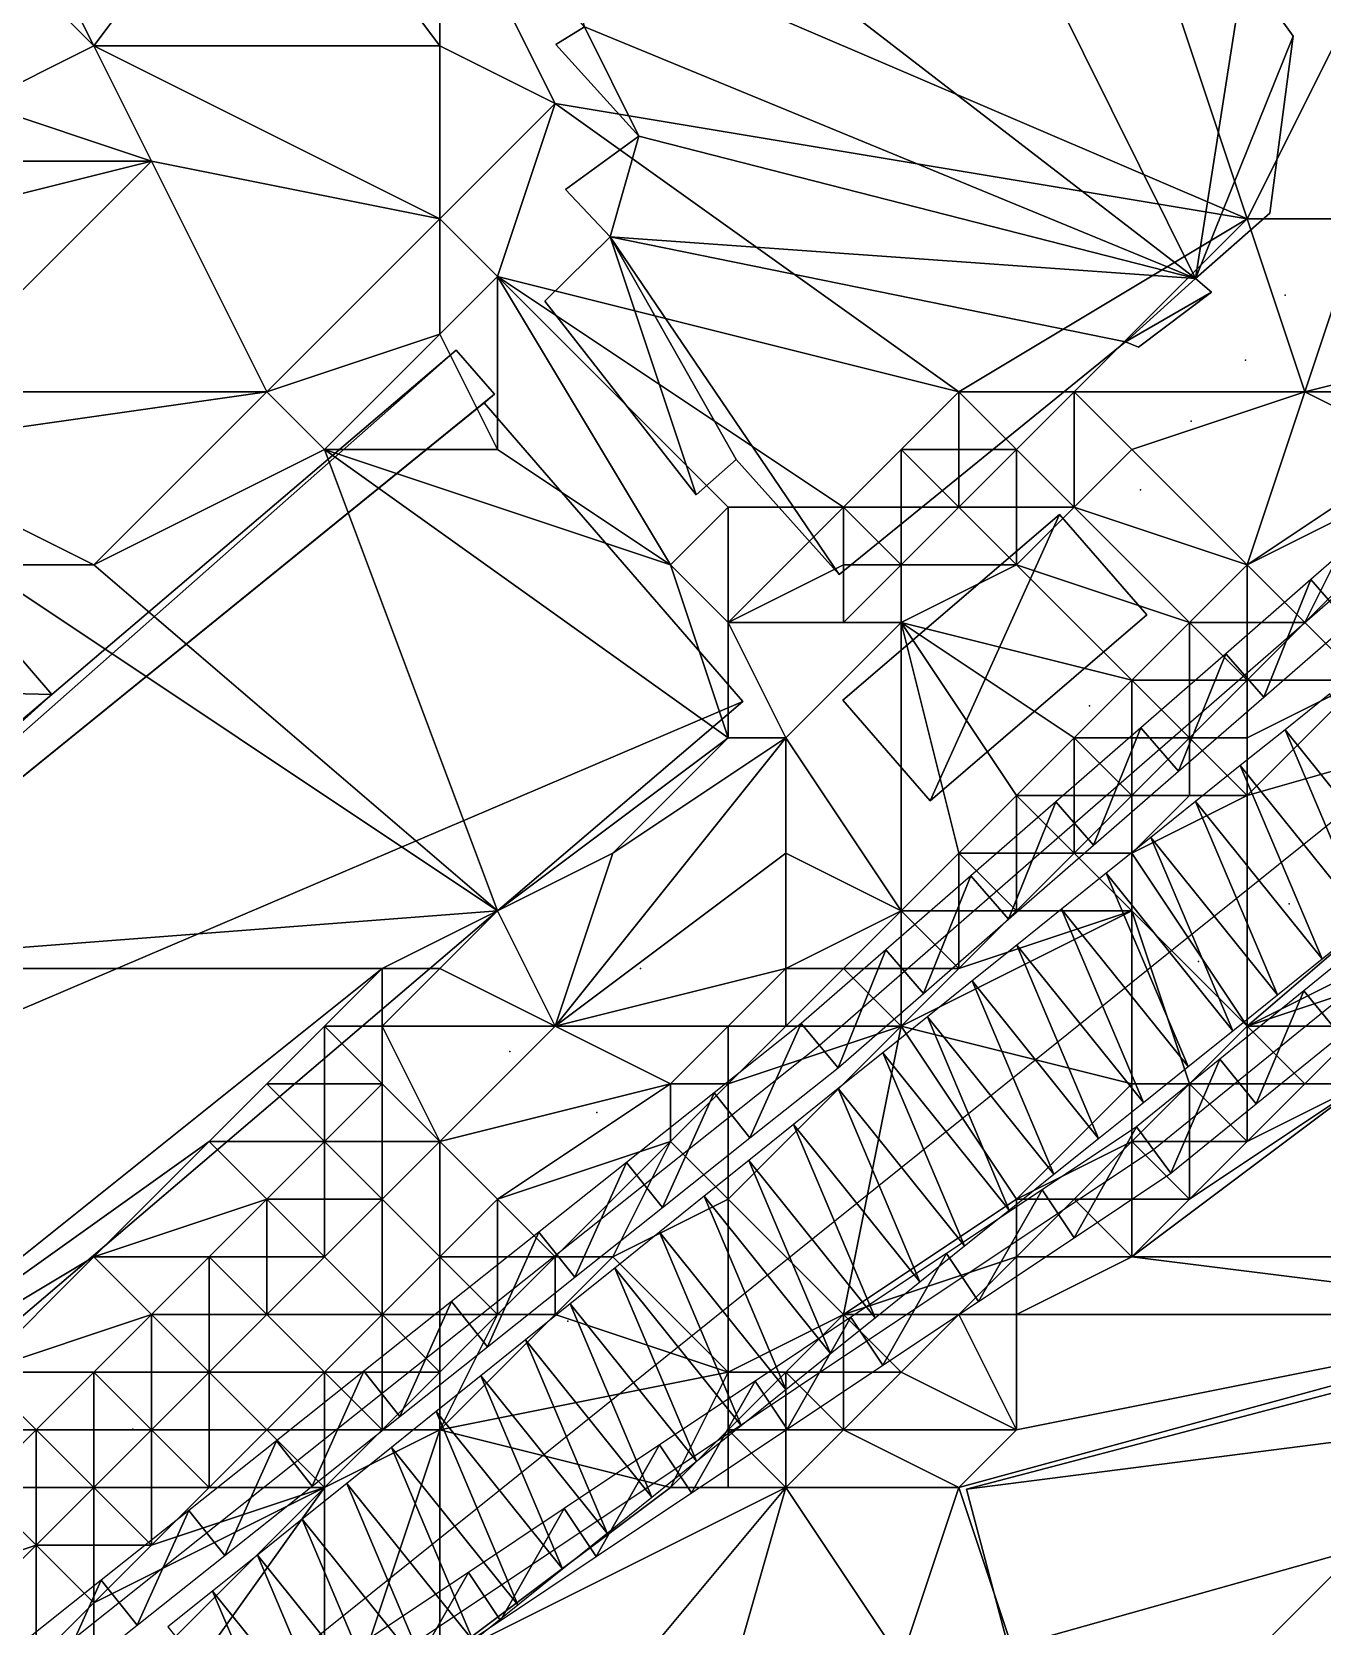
# Model space of a CAD drawing. Header units: metres. Extents: x -1103 to 901, y -902 to 905.
# Drawn here: x -146.1 to -101.4, y 271.2 to 326.5 of the extents above; entities that cross this region are included whole.
import ezdxf

# ---------------------------------------------------------------- set-up
doc = ezdxf.new("R2010")
doc.units = ezdxf.units.M
for name, color, linetype in [('OSM_BUILDING_FOOTPRINTS', 7, 'CONTINUOUS'), ('OSM_BUILDING_ROOFS', 1, 'CONTINUOUS'), ('OSM_BUILDING_WALLS', 8, 'CONTINUOUS'), ('OSM_ROAD_AXES', 2, 'CONTINUOUS'), ('OSM_ROAD_SURFACE', 9, 'CONTINUOUS'), ('OSM_TERRAIN', 3, 'CONTINUOUS'), ('OSM_TREES', 3, 'CONTINUOUS'), ('OSM_WATER_SURFACE', 5, 'CONTINUOUS'), ('OSM_WATERWAYS', 5, 'CONTINUOUS')]:
    doc.layers.add(name, color=color, linetype=linetype)

msp = doc.modelspace()

# ---------------------------------------------------------------- linework, layer by layer
at = {"layer": 'OSM_BUILDING_FOOTPRINTS'}
for points in [[(-132.391, 339.666, 10.545), (-121.326, 349.199, 10.545), (-104.105, 328.717, 10.545), (-102.402, 326.34, 10.545), (-103.22, 320.202, 10.545), (-105.796, 317.935, 10.545), (-105.232, 317.459, 10.545), (-107.774, 315.546, 10.545), (-108.217, 315.734, 10.545), (-118.143, 307.672, 10.545), (-121.724, 311.653, 10.545), (-123.106, 310.426, 10.545), (-128.357, 317.15, 10.545), (-126.091, 319.372, 10.545), (-127.638, 321.02, 10.545), (-125.096, 322.867, 10.545), (-127.97, 326.041, 10.545), (-126.975, 326.66, 10.545), (-133.121, 333.793, 10.545), (-130.158, 336.713, 10.545), (-132.391, 339.666, 10.545)], [(-118.021, 303.304, 12.788), (-110.505, 309.751, 12.788), (-107.476, 306.268, 12.788), (-114.992, 299.82, 12.788), (-118.021, 303.304, 12.788)], [(-113.732, 275.944, 16.438), (-112.273, 270.459, 16.438), (-115.214, 269.684, 16.438), (-111.124, 254.29, 16.438), (-108.172, 255.064, 16.438), (-102.402, 233.367, 16.438), (-105.442, 232.571, 16.438), (-100.821, 215.219, 16.438), (-97.782, 216.015, 16.438), (-96.831, 212.432, 16.438), (-59.48, 222.241, 16.438), (-64.432, 240.854, 16.438), (-83.169, 235.932, 16.438), (-90.276, 262.651, 16.438), (-71.706, 267.528, 16.438), (-72.855, 271.852, 16.438), (-72.38, 271.985, 16.438), (-74.779, 280.998, 16.438), (-75.265, 280.876, 16.438), (-76.547, 285.709, 16.438), (-113.732, 275.944, 16.438)]]:
    msp.add_polyline3d(points, close=True, dxfattribs=at)
msp.add_polyline3d([(-151.835, 329.171, 10.468), (-146.507, 323, 10.468), (-146.507, 323, 10.468), (-159.252, 312.129, 10.468), (-151.945, 303.669, 10.468), (-148.286, 306.787, 10.468), (-145.446, 303.503, 10.468), (-131.43, 315.447, 10.468), (-130.103, 313.92, 10.468), (-130.457, 313.622, 10.468), (-121.492, 303.26, 10.468), (-158.666, 271.553, 10.468), (-168.415, 282.822, 10.468), (-167.443, 283.652, 10.468), (-170.151, 286.782, 10.468), (-164.359, 291.725, 10.468), (-162.214, 289.248, 10.468), (-153.736, 296.48, 10.468), (-163.751, 308.081, 10.468), (-178.718, 295.319, 10.468), (-189.296, 307.561, 10.468), (-166.094, 327.346, 10.468)], dxfattribs=at)
at = {"layer": 'OSM_BUILDING_ROOFS'}
for points in [[(-105.796, 317.935, 20.545), (-121.326, 349.199, 20.545), (-130.158, 336.713, 20.545)], [(-105.796, 317.935, 20.545), (-104.105, 328.717, 20.545), (-121.326, 349.199, 20.545)], [(-105.796, 317.935, 20.545), (-130.158, 336.713, 20.545), (-126.975, 326.66, 20.545)], [(-105.796, 317.935, 20.545), (-102.402, 326.34, 20.545), (-104.105, 328.717, 20.545)], [(-126.975, 326.66, 20.545), (-127.97, 326.041, 20.545), (-125.096, 322.867, 20.545)], [(-105.796, 317.935, 20.545), (-126.975, 326.66, 20.545), (-125.096, 322.867, 20.545)], [(-105.796, 317.935, 20.545), (-103.22, 320.202, 20.545), (-102.402, 326.34, 20.545)], [(-125.096, 322.867, 20.545), (-127.638, 321.02, 20.545), (-126.091, 319.372, 20.545)], [(-105.796, 317.935, 20.545), (-125.096, 322.867, 20.545), (-126.091, 319.372, 20.545)], [(-126.091, 319.372, 20.545), (-128.357, 317.15, 20.545), (-123.106, 310.426, 20.545)], [(-126.091, 319.372, 20.545), (-123.106, 310.426, 20.545), (-121.724, 311.653, 20.545)], [(-126.091, 319.372, 20.545), (-121.724, 311.653, 20.545), (-118.143, 307.672, 20.545)], [(-126.091, 319.372, 20.545), (-118.143, 307.672, 20.545), (-108.217, 315.734, 20.545)], [(-105.796, 317.935, 20.545), (-126.091, 319.372, 20.545), (-108.217, 315.734, 20.545)], [(-108.217, 315.734, 20.545), (-105.232, 317.459, 20.545), (-105.796, 317.935, 20.545)], [(-108.217, 315.734, 20.545), (-107.774, 315.546, 20.545), (-105.232, 317.459, 20.545)], [(-167.443, 283.652, 34.868), (-130.103, 313.92, 34.868), (-131.43, 315.447, 34.868)], [(-167.443, 283.652, 34.868), (-131.43, 315.447, 34.868), (-145.446, 303.503, 34.868)], [(-167.443, 283.652, 34.868), (-130.457, 313.622, 34.868), (-130.103, 313.92, 34.868)], [(-167.443, 283.652, 34.868), (-121.492, 303.26, 34.868), (-130.457, 313.622, 34.868)], [(-110.505, 309.751, 22.788), (-118.021, 303.304, 22.788), (-114.992, 299.82, 22.788)], [(-110.505, 309.751, 22.788), (-114.992, 299.82, 22.788), (-107.476, 306.268, 22.788)], [(-145.446, 303.503, 34.868), (-148.286, 306.787, 34.868), (-151.945, 303.669, 34.868)], [(-153.736, 296.48, 34.868), (-145.446, 303.503, 34.868), (-151.945, 303.669, 34.868)], [(-153.736, 296.48, 34.868), (-167.443, 283.652, 34.868), (-145.446, 303.503, 34.868)], [(-167.443, 283.652, 34.868), (-158.666, 271.553, 34.868), (-121.492, 303.26, 34.868)], [(-75.265, 280.876, 44.038), (-76.547, 285.709, 44.038), (-113.732, 275.944, 44.038)], [(-75.265, 280.876, 44.038), (-113.732, 275.944, 44.038), (-112.273, 270.459, 44.038)], [(-72.855, 271.852, 44.038), (-75.265, 280.876, 44.038), (-112.273, 270.459, 44.038)], [(-72.855, 271.852, 44.038), (-112.273, 270.459, 44.038), (-108.172, 255.064, 44.038)], [(-108.172, 255.064, 44.038), (-90.276, 262.651, 44.038), (-72.855, 271.852, 44.038)]]:
    msp.add_3dface(points, dxfattribs=at)
at = {"layer": 'OSM_BUILDING_WALLS'}
for points in [[(-102.402, 326.34, 10.545), (-104.105, 328.717, 10.545), (-104.105, 328.717, 20.545)], [(-102.402, 326.34, 10.545), (-104.105, 328.717, 20.545), (-102.402, 326.34, 20.545)], [(-126.975, 326.66, 10.545), (-127.97, 326.041, 10.545), (-127.97, 326.041, 20.545)], [(-126.975, 326.66, 10.545), (-127.97, 326.041, 20.545), (-126.975, 326.66, 20.545)], [(-103.22, 320.202, 10.545), (-102.402, 326.34, 10.545), (-102.402, 326.34, 20.545)], [(-103.22, 320.202, 10.545), (-102.402, 326.34, 20.545), (-103.22, 320.202, 20.545)], [(-127.97, 326.041, 10.545), (-125.096, 322.867, 10.545), (-125.096, 322.867, 20.545)], [(-127.97, 326.041, 10.545), (-125.096, 322.867, 20.545), (-127.97, 326.041, 20.545)], [(-125.096, 322.867, 10.545), (-127.638, 321.02, 10.545), (-127.638, 321.02, 20.545)], [(-125.096, 322.867, 10.545), (-127.638, 321.02, 20.545), (-125.096, 322.867, 20.545)], [(-127.638, 321.02, 10.545), (-126.091, 319.372, 10.545), (-126.091, 319.372, 20.545)], [(-127.638, 321.02, 10.545), (-126.091, 319.372, 20.545), (-127.638, 321.02, 20.545)], [(-105.796, 317.935, 10.545), (-103.22, 320.202, 10.545), (-103.22, 320.202, 20.545)], [(-105.796, 317.935, 10.545), (-103.22, 320.202, 20.545), (-105.796, 317.935, 20.545)], [(-126.091, 319.372, 10.545), (-128.357, 317.15, 10.545), (-128.357, 317.15, 20.545)], [(-126.091, 319.372, 10.545), (-128.357, 317.15, 20.545), (-126.091, 319.372, 20.545)], [(-105.232, 317.459, 10.545), (-105.796, 317.935, 10.545), (-105.796, 317.935, 20.545)], [(-105.232, 317.459, 10.545), (-105.796, 317.935, 20.545), (-105.232, 317.459, 20.545)], [(-107.774, 315.546, 10.545), (-105.232, 317.459, 10.545), (-105.232, 317.459, 20.545)], [(-107.774, 315.546, 10.545), (-105.232, 317.459, 20.545), (-107.774, 315.546, 20.545)], [(-128.357, 317.15, 10.545), (-123.106, 310.426, 10.545), (-123.106, 310.426, 20.545)], [(-128.357, 317.15, 10.545), (-123.106, 310.426, 20.545), (-128.357, 317.15, 20.545)], [(-118.143, 307.672, 10.545), (-108.217, 315.734, 10.545), (-108.217, 315.734, 20.545)], [(-118.143, 307.672, 10.545), (-108.217, 315.734, 20.545), (-118.143, 307.672, 20.545)], [(-108.217, 315.734, 10.545), (-107.774, 315.546, 10.545), (-107.774, 315.546, 20.545)], [(-108.217, 315.734, 10.545), (-107.774, 315.546, 20.545), (-108.217, 315.734, 20.545)], [(-131.43, 315.447, 10.468), (-145.446, 303.503, 10.468), (-145.446, 303.503, 34.868)], [(-131.43, 315.447, 10.468), (-145.446, 303.503, 34.868), (-131.43, 315.447, 34.868)], [(-130.103, 313.92, 10.468), (-131.43, 315.447, 10.468), (-131.43, 315.447, 34.868)], [(-130.103, 313.92, 10.468), (-131.43, 315.447, 34.868), (-130.103, 313.92, 34.868)], [(-130.457, 313.622, 10.468), (-130.103, 313.92, 10.468), (-130.103, 313.92, 34.868)], [(-130.457, 313.622, 10.468), (-130.103, 313.92, 34.868), (-130.457, 313.622, 34.868)], [(-121.492, 303.26, 10.468), (-130.457, 313.622, 10.468), (-130.457, 313.622, 34.868)], [(-121.492, 303.26, 10.468), (-130.457, 313.622, 34.868), (-121.492, 303.26, 34.868)], [(-123.106, 310.426, 10.545), (-121.724, 311.653, 10.545), (-121.724, 311.653, 20.545)], [(-123.106, 310.426, 10.545), (-121.724, 311.653, 20.545), (-123.106, 310.426, 20.545)], [(-121.724, 311.653, 10.545), (-118.143, 307.672, 10.545), (-118.143, 307.672, 20.545)], [(-121.724, 311.653, 10.545), (-118.143, 307.672, 20.545), (-121.724, 311.653, 20.545)], [(-110.505, 309.751, 12.788), (-118.021, 303.304, 12.788), (-118.021, 303.304, 22.788)], [(-110.505, 309.751, 12.788), (-118.021, 303.304, 22.788), (-110.505, 309.751, 22.788)], [(-107.476, 306.268, 12.788), (-110.505, 309.751, 12.788), (-110.505, 309.751, 22.788)], [(-107.476, 306.268, 12.788), (-110.505, 309.751, 22.788), (-107.476, 306.268, 22.788)], [(-145.446, 303.503, 10.468), (-148.286, 306.787, 10.468), (-148.286, 306.787, 34.868)], [(-145.446, 303.503, 10.468), (-148.286, 306.787, 34.868), (-145.446, 303.503, 34.868)], [(-114.992, 299.82, 12.788), (-107.476, 306.268, 12.788), (-107.476, 306.268, 22.788)], [(-114.992, 299.82, 12.788), (-107.476, 306.268, 22.788), (-114.992, 299.82, 22.788)], [(-158.666, 271.553, 10.468), (-121.492, 303.26, 10.468), (-121.492, 303.26, 34.868)], [(-158.666, 271.553, 10.468), (-121.492, 303.26, 34.868), (-158.666, 271.553, 34.868)], [(-118.021, 303.304, 12.788), (-114.992, 299.82, 12.788), (-114.992, 299.82, 22.788)], [(-118.021, 303.304, 12.788), (-114.992, 299.82, 22.788), (-118.021, 303.304, 22.788)], [(-76.547, 285.709, 16.438), (-113.732, 275.944, 16.438), (-113.732, 275.944, 44.038)], [(-76.547, 285.709, 16.438), (-113.732, 275.944, 44.038), (-76.547, 285.709, 44.038)], [(-113.732, 275.944, 16.438), (-112.273, 270.459, 16.438), (-112.273, 270.459, 44.038)], [(-113.732, 275.944, 16.438), (-112.273, 270.459, 44.038), (-113.732, 275.944, 44.038)]]:
    msp.add_3dface(points, dxfattribs=at)
at = {"layer": 'OSM_ROAD_AXES'}
msp.add_polyline3d([(-244.012, 181.29, 16.961), (-177.778, 235.512, 19.979), (-170.394, 241.606, 19.706), (-157.826, 253.505, 19.336), (-77.255, 318.222, 13.765)], dxfattribs=at)
at = {"layer": 'OSM_ROAD_SURFACE'}
for points in [[(-98.305, 296.825, 15.523), (-101.139, 303.527, 15.356), (-102.688, 302.283, 15.494)], [(-99.854, 295.581, 15.654), (-102.688, 302.283, 15.494), (-104.238, 301.038, 15.533)], [(-99.854, 295.581, 15.654), (-98.305, 296.825, 15.523), (-102.688, 302.283, 15.494)], [(-101.404, 294.336, 15.777), (-104.238, 301.038, 15.533), (-105.787, 299.794, 15.771)], [(-101.404, 294.336, 15.777), (-99.854, 295.581, 15.654), (-104.238, 301.038, 15.533)], [(-102.953, 293.092, 15.9), (-105.787, 299.794, 15.771), (-107.337, 298.549, 15.909)], [(-102.953, 293.092, 15.9), (-101.404, 294.336, 15.777), (-105.787, 299.794, 15.771)], [(-104.502, 291.847, 16.016), (-107.337, 298.549, 15.909), (-108.886, 297.304, 15.821)], [(-104.502, 291.847, 16.016), (-102.953, 293.092, 15.9), (-107.337, 298.549, 15.909)], [(-106.052, 290.602, 16.099), (-108.886, 297.304, 15.821), (-110.436, 296.06, 15.938)], [(-106.052, 290.602, 16.099), (-104.502, 291.847, 16.016), (-108.886, 297.304, 15.821)], [(-107.601, 289.358, 16.3), (-110.436, 296.06, 15.938), (-111.985, 294.815, 16.14)], [(-107.601, 289.358, 16.3), (-106.052, 290.602, 16.099), (-110.436, 296.06, 15.938)], [(-109.151, 288.113, 16.433), (-111.985, 294.815, 16.14), (-113.534, 293.571, 16.329)], [(-109.151, 288.113, 16.433), (-107.601, 289.358, 16.3), (-111.985, 294.815, 16.14)], [(-110.7, 286.869, 16.569), (-113.534, 293.571, 16.329), (-115.084, 292.326, 16.488)], [(-110.7, 286.869, 16.569), (-109.151, 288.113, 16.433), (-113.534, 293.571, 16.329)], [(-112.25, 285.624, 16.699), (-115.084, 292.326, 16.488), (-116.633, 291.082, 16.612)], [(-112.25, 285.624, 16.699), (-110.7, 286.869, 16.569), (-115.084, 292.326, 16.488)], [(-113.799, 284.38, 16.806), (-116.633, 291.082, 16.612), (-118.183, 289.837, 16.769)], [(-113.799, 284.38, 16.806), (-112.25, 285.624, 16.699), (-116.633, 291.082, 16.612)], [(-115.349, 283.135, 16.914), (-118.183, 289.837, 16.769), (-119.732, 288.592, 16.843)], [(-115.349, 283.135, 16.914), (-113.799, 284.38, 16.806), (-118.183, 289.837, 16.769)], [(-116.898, 281.89, 17.051), (-119.732, 288.592, 16.843), (-121.282, 287.348, 16.918)], [(-116.898, 281.89, 17.051), (-115.349, 283.135, 16.914), (-119.732, 288.592, 16.843)], [(-118.447, 280.646, 17.172), (-121.282, 287.348, 16.918), (-122.831, 286.103, 17.051)], [(-118.447, 280.646, 17.172), (-116.898, 281.89, 17.051), (-121.282, 287.348, 16.918)], [(-119.997, 279.401, 17.294), (-122.831, 286.103, 17.051), (-124.38, 284.859, 17.271)], [(-119.997, 279.401, 17.294), (-118.447, 280.646, 17.172), (-122.831, 286.103, 17.051)], [(-121.546, 278.157, 17.44), (-124.38, 284.859, 17.271), (-125.93, 283.614, 17.375)], [(-121.546, 278.157, 17.44), (-119.997, 279.401, 17.294), (-124.38, 284.859, 17.271)], [(-123.096, 276.912, 17.579), (-125.93, 283.614, 17.375), (-127.479, 282.37, 17.569)], [(-123.096, 276.912, 17.579), (-121.546, 278.157, 17.44), (-125.93, 283.614, 17.375)], [(-124.645, 275.668, 17.683), (-127.479, 282.37, 17.569), (-129.029, 281.125, 17.679)], [(-124.645, 275.668, 17.683), (-123.096, 276.912, 17.579), (-127.479, 282.37, 17.569)], [(-126.195, 274.423, 17.797), (-129.029, 281.125, 17.679), (-130.578, 279.881, 17.729)], [(-126.195, 274.423, 17.797), (-124.645, 275.668, 17.683), (-129.029, 281.125, 17.679)], [(-127.744, 273.179, 17.912), (-130.578, 279.881, 17.729), (-132.128, 278.636, 17.825)], [(-127.744, 273.179, 17.912), (-126.195, 274.423, 17.797), (-130.578, 279.881, 17.729)], [(-129.293, 271.934, 18.04), (-132.128, 278.636, 17.825), (-133.677, 277.391, 17.966)], [(-129.293, 271.934, 18.04), (-127.744, 273.179, 17.912), (-132.128, 278.636, 17.825)], [(-130.843, 270.689, 18.168), (-133.677, 277.391, 17.966), (-135.227, 276.147, 18.054)], [(-130.843, 270.689, 18.168), (-129.293, 271.934, 18.04), (-133.677, 277.391, 17.966)], [(-132.392, 269.445, 18.283), (-135.227, 276.147, 18.054), (-136.776, 274.902, 18.145)], [(-132.392, 269.445, 18.283), (-130.843, 270.689, 18.168), (-135.227, 276.147, 18.054)], [(-133.942, 268.2, 18.362), (-136.776, 274.902, 18.145), (-138.325, 273.658, 18.28)], [(-133.942, 268.2, 18.362), (-132.392, 269.445, 18.283), (-136.776, 274.902, 18.145)], [(-135.491, 266.956, 18.474), (-138.325, 273.658, 18.28), (-139.875, 272.413, 18.352)], [(-135.491, 266.956, 18.474), (-133.942, 268.2, 18.362), (-138.325, 273.658, 18.28)], [(-137.041, 265.711, 18.6), (-139.875, 272.413, 18.352), (-141.424, 271.169, 18.419)], [(-137.041, 265.711, 18.6), (-135.491, 266.956, 18.474), (-139.875, 272.413, 18.352)]]:
    msp.add_3dface(points, dxfattribs=at)
at = {"layer": 'OSM_TERRAIN'}
for points in [[(-104, 320, 12.792), (-110, 338, 12.776), (-132, 332, 12.666)], [(-104, 320, 12.792), (-100, 328, 13.11), (-110, 338, 12.776)], [(-144, 326, 11.537), (-138, 334, 11.041), (-146, 330, 11.156)], [(-144, 326, 11.537), (-132, 326, 11.76), (-138, 334, 11.041)], [(-132, 326, 11.76), (-132, 332, 12.666), (-138, 334, 11.041)], [(-132, 326, 11.76), (-128, 324, 12.594), (-132, 332, 12.666)], [(-128, 324, 12.594), (-104, 320, 12.792), (-132, 332, 12.666)], [(-146, 328, 11.494), (-144, 326, 11.537), (-146, 330, 11.156)], [(-148, 324, 13.623), (-146, 328, 11.494), (-148, 328, 12.364)], [(-148, 324, 13.623), (-144, 326, 11.537), (-146, 328, 11.494)], [(-100, 320, 13.483), (-100, 328, 13.11), (-104, 320, 12.792)], [(-142, 322, 11.81), (-144, 326, 11.537), (-148, 324, 13.623)], [(-142, 322, 11.81), (-132, 320, 12.357), (-144, 326, 11.537)], [(-132, 320, 12.357), (-132, 326, 11.76), (-144, 326, 11.537)], [(-132, 320, 12.357), (-128, 324, 12.594), (-132, 326, 11.76)], [(-148, 322, 13.623), (-142, 322, 11.81), (-148, 324, 13.623)], [(-130, 318, 12.852), (-128, 324, 12.594), (-132, 320, 12.357)], [(-130, 318, 12.852), (-114, 314, 12.792), (-128, 324, 12.594)], [(-114, 314, 12.792), (-104, 320, 12.792), (-128, 324, 12.594)], [(-150, 314, 12.17), (-142, 322, 11.81), (-150, 320, 13.616)], [(-150, 314, 12.17), (-138, 314, 12.888), (-142, 322, 11.81)], [(-150, 320, 13.616), (-142, 322, 11.81), (-148, 322, 13.623)], [(-138, 314, 12.888), (-132, 320, 12.357), (-142, 322, 11.81)], [(-132, 316, 13.424), (-132, 320, 12.357), (-138, 314, 12.888)], [(-132, 316, 13.424), (-130, 318, 12.852), (-132, 320, 12.357)], [(-110, 314, 12.859), (-104, 320, 12.792), (-114, 314, 12.792)], [(-110, 314, 12.859), (-102, 314, 14.008), (-104, 320, 12.792)], [(-102, 314, 14.008), (-100, 320, 13.483), (-104, 320, 12.792)], [(-102, 314, 14.008), (-94, 316, 13.886), (-100, 320, 13.483)], [(-130, 312, 13.623), (-130, 318, 12.852), (-132, 316, 13.424)], [(-130, 312, 13.623), (-124, 308, 13.435), (-130, 318, 12.852)], [(-124, 308, 13.435), (-122, 310, 13.105), (-130, 318, 12.852)], [(-122, 310, 13.105), (-118, 310, 12.792), (-130, 318, 12.852)], [(-118, 310, 12.792), (-114, 314, 12.792), (-130, 318, 12.852)], [(-136, 312, 13.572), (-132, 316, 13.424), (-138, 314, 12.888)], [(-130, 312, 13.623), (-132, 316, 13.424), (-136, 312, 13.572)], [(-98, 314, 14.008), (-94, 316, 13.886), (-102, 314, 14.008)], [(-144, 308, 13.384), (-138, 314, 12.888), (-152, 312, 12.335)], [(-152, 312, 12.335), (-138, 314, 12.888), (-150, 314, 12.17)], [(-144, 308, 13.384), (-136, 312, 13.572), (-138, 314, 12.888)], [(-116, 312, 12.792), (-114, 314, 12.792), (-118, 310, 12.792)], [(-116, 312, 12.792), (-114, 312, 12.801), (-114, 314, 12.792)], [(-114, 312, 12.801), (-112, 312, 13.609), (-114, 314, 12.792)], [(-112, 312, 13.609), (-110, 314, 12.859), (-114, 314, 12.792)], [(-110, 310, 14.836), (-110, 314, 12.859), (-112, 312, 13.609)], [(-110, 310, 14.836), (-108, 312, 14.001), (-110, 314, 12.859)], [(-108, 312, 14.001), (-102, 314, 14.008), (-110, 314, 12.859)], [(-104, 308, 14.585), (-102, 314, 14.008), (-108, 312, 14.001)], [(-104, 308, 14.585), (-98, 312, 14.081), (-102, 314, 14.008)], [(-98, 312, 14.081), (-98, 314, 14.008), (-102, 314, 14.008)], [(-148, 308, 13.438), (-144, 308, 13.384), (-152, 312, 12.335)], [(-130, 296, 13.624), (-136, 312, 13.572), (-144, 308, 13.384)], [(-130, 296, 13.624), (-122, 302, 13.843), (-136, 312, 13.572)], [(-122, 302, 13.843), (-124, 308, 13.435), (-136, 312, 13.572)], [(-136, 312, 13.572), (-124, 308, 13.435), (-130, 312, 13.623)], [(-118, 310, 12.792), (-116, 310, 12.918), (-116, 312, 12.792)], [(-116, 310, 12.918), (-114, 310, 13.807), (-116, 312, 12.792)], [(-114, 310, 13.807), (-114, 312, 12.801), (-116, 312, 12.792)], [(-114, 310, 13.807), (-112, 310, 14.556), (-112, 312, 13.609)], [(-114, 310, 13.807), (-112, 312, 13.609), (-114, 312, 12.801)], [(-112, 310, 14.556), (-110, 310, 14.836), (-112, 312, 13.609)], [(-110, 310, 14.836), (-104, 308, 14.585), (-108, 312, 14.001)], [(-104, 308, 14.585), (-100, 310, 14.128), (-98, 312, 14.081)], [(-122, 306, 13.929), (-122, 310, 13.105), (-124, 308, 13.435)], [(-122, 306, 13.929), (-118, 310, 12.792), (-122, 310, 13.105)], [(-122, 306, 13.929), (-118, 308, 13.035), (-118, 310, 12.792)], [(-118, 308, 13.035), (-116, 308, 13.996), (-118, 310, 12.792)], [(-116, 308, 13.996), (-116, 310, 12.918), (-118, 310, 12.792)], [(-116, 308, 13.996), (-112, 308, 14.952), (-114, 310, 13.807)], [(-116, 308, 13.996), (-114, 310, 13.807), (-116, 310, 12.918)], [(-112, 308, 14.952), (-112, 310, 14.556), (-114, 310, 13.807)], [(-112, 308, 14.952), (-110, 310, 14.836), (-112, 310, 14.556)], [(-112, 308, 14.952), (-106, 306, 14.889), (-110, 310, 14.836)], [(-106, 306, 14.889), (-104, 308, 14.585), (-110, 310, 14.836)], [(-102, 306, 14.058), (-100, 310, 14.128), (-104, 308, 14.585)], [(-102, 306, 14.058), (-100, 304, 15.335), (-98, 310, 13.453)], [(-102, 306, 14.058), (-98, 310, 13.453), (-100, 310, 14.128)], [(-156, 294, 13.623), (-130, 296, 13.624), (-148, 308, 13.438)], [(-148, 308, 13.438), (-130, 296, 13.624), (-144, 308, 13.384)], [(-122, 302, 13.843), (-122, 306, 13.929), (-124, 308, 13.435)], [(-118, 306, 14.246), (-118, 308, 13.035), (-122, 306, 13.929)], [(-118, 306, 14.246), (-116, 306, 14.788), (-116, 308, 13.996)], [(-118, 306, 14.246), (-116, 308, 13.996), (-118, 308, 13.035)], [(-116, 306, 14.788), (-108, 304, 14.967), (-112, 308, 14.952)], [(-116, 306, 14.788), (-112, 308, 14.952), (-116, 308, 13.996)], [(-108, 304, 14.967), (-106, 306, 14.889), (-112, 308, 14.952)], [(-106, 306, 14.889), (-104, 306, 14.192), (-104, 308, 14.585)], [(-104, 306, 14.192), (-102, 306, 14.058), (-104, 308, 14.585)], [(-122, 302, 13.843), (-120, 302, 14.582), (-122, 306, 13.929)], [(-120, 302, 14.582), (-116, 306, 14.788), (-122, 306, 13.929)], [(-122, 306, 13.929), (-116, 306, 14.788), (-118, 306, 14.246)], [(-120, 302, 14.582), (-116, 296, 15.535), (-116, 306, 14.788)], [(-114, 298, 15.225), (-112, 300, 15.159), (-116, 306, 14.788)], [(-116, 296, 15.535), (-114, 298, 15.225), (-116, 306, 14.788)], [(-112, 300, 15.159), (-110, 302, 15.054), (-116, 306, 14.788)], [(-110, 302, 15.054), (-108, 304, 14.967), (-116, 306, 14.788)], [(-108, 304, 14.967), (-106, 304, 14.204), (-106, 306, 14.889)], [(-106, 304, 14.204), (-104, 304, 14.393), (-106, 306, 14.889)], [(-104, 304, 14.393), (-104, 306, 14.192), (-106, 306, 14.889)], [(-104, 304, 14.393), (-100, 304, 15.335), (-102, 306, 14.058)], [(-104, 304, 14.393), (-102, 306, 14.058), (-104, 306, 14.192)], [(-110, 302, 15.054), (-108, 302, 14.281), (-108, 304, 14.967)], [(-108, 302, 14.281), (-106, 302, 14.74), (-108, 304, 14.967)], [(-106, 302, 14.74), (-106, 304, 14.204), (-108, 304, 14.967)], [(-106, 302, 14.74), (-104, 302, 15.408), (-104, 304, 14.393)], [(-106, 302, 14.74), (-104, 304, 14.393), (-106, 304, 14.204)], [(-104, 292, 15.94), (-90, 304, 14.808), (-104, 300, 15.73)], [(-104, 292, 15.94), (-96, 296, 14.97), (-90, 304, 14.808)], [(-104, 302, 15.408), (-100, 304, 15.335), (-104, 304, 14.393)], [(-104, 302, 15.408), (-104, 300, 15.73), (-100, 304, 15.335)], [(-104, 300, 15.73), (-90, 304, 14.808), (-100, 304, 15.335)], [(-126, 298, 14.13), (-122, 302, 13.843), (-130, 296, 13.624)], [(-128, 292, 16.268), (-120, 298, 15.566), (-120, 302, 14.582)], [(-128, 292, 16.268), (-120, 302, 14.582), (-126, 298, 14.13)], [(-126, 298, 14.13), (-120, 302, 14.582), (-122, 302, 13.843)], [(-120, 298, 15.566), (-116, 296, 15.535), (-120, 302, 14.582)], [(-112, 300, 15.159), (-110, 300, 14.576), (-110, 302, 15.054)], [(-110, 300, 14.576), (-108, 300, 15.082), (-110, 302, 15.054)], [(-108, 300, 15.082), (-108, 302, 14.281), (-110, 302, 15.054)], [(-108, 300, 15.082), (-106, 300, 15.689), (-106, 302, 14.74)], [(-108, 300, 15.082), (-106, 302, 14.74), (-108, 302, 14.281)], [(-106, 300, 15.689), (-104, 300, 15.73), (-106, 302, 14.74)], [(-104, 300, 15.73), (-104, 302, 15.408), (-106, 302, 14.74)], [(-114, 298, 15.225), (-112, 298, 14.919), (-112, 300, 15.159)], [(-112, 298, 14.919), (-110, 298, 15.422), (-112, 300, 15.159)], [(-110, 298, 15.422), (-110, 300, 14.576), (-112, 300, 15.159)], [(-110, 298, 15.422), (-108, 298, 15.92), (-108, 300, 15.082)], [(-110, 298, 15.422), (-108, 300, 15.082), (-110, 300, 14.576)], [(-108, 298, 15.92), (-106, 300, 15.689), (-108, 300, 15.082)], [(-108, 298, 15.92), (-104, 300, 15.73), (-106, 300, 15.689)], [(-108, 298, 15.92), (-104, 292, 15.94), (-104, 300, 15.73)], [(-130, 296, 13.624), (-128, 292, 16.268), (-126, 298, 14.13)], [(-120, 294, 16.047), (-120, 298, 15.566), (-128, 292, 16.268)], [(-120, 294, 16.047), (-116, 296, 15.535), (-120, 298, 15.566)], [(-116, 296, 15.535), (-114, 296, 15.259), (-114, 298, 15.225)], [(-114, 296, 15.259), (-112, 296, 15.76), (-114, 298, 15.225)], [(-112, 296, 15.76), (-112, 298, 14.919), (-114, 298, 15.225)], [(-112, 296, 15.76), (-108, 296, 16.127), (-110, 298, 15.422)], [(-112, 296, 15.76), (-110, 298, 15.422), (-112, 298, 14.919)], [(-108, 296, 16.127), (-108, 298, 15.92), (-110, 298, 15.422)], [(-108, 296, 16.127), (-104, 292, 15.94), (-108, 298, 15.92)], [(-134, 294, 13.623), (-130, 296, 13.624), (-156, 294, 13.623)], [(-132, 294, 13.756), (-130, 296, 13.624), (-134, 294, 13.623)], [(-132, 294, 13.756), (-128, 292, 16.268), (-130, 296, 13.624)], [(-118, 294, 15.581), (-116, 296, 15.535), (-120, 294, 16.047)], [(-118, 294, 15.581), (-116, 294, 15.597), (-116, 296, 15.535)], [(-116, 292, 16.471), (-108, 290, 16.39), (-108, 296, 16.127)], [(-116, 292, 16.471), (-108, 296, 16.127), (-114, 294, 16.131)], [(-116, 294, 15.597), (-114, 294, 16.131), (-116, 296, 15.535)], [(-114, 294, 16.131), (-114, 296, 15.259), (-116, 296, 15.535)], [(-114, 294, 16.131), (-108, 296, 16.127), (-112, 296, 15.76)], [(-114, 294, 16.131), (-112, 296, 15.76), (-114, 296, 15.259)], [(-108, 290, 16.39), (-106, 290, 16.049), (-108, 296, 16.127)], [(-106, 290, 16.049), (-104, 292, 15.94), (-108, 296, 16.127)], [(-98, 294, 15.089), (-96, 296, 14.97), (-104, 292, 15.94)], [(-154, 278, 13.623), (-134, 294, 13.623), (-156, 294, 13.623)], [(-154, 278, 13.623), (-140, 288, 13.623), (-134, 294, 13.623)], [(-140, 288, 13.623), (-136, 292, 13.623), (-134, 294, 13.623)], [(-136, 292, 13.623), (-134, 292, 13.91), (-134, 294, 13.623)], [(-134, 292, 13.91), (-132, 294, 13.756), (-134, 294, 13.623)], [(-134, 292, 13.91), (-128, 292, 16.268), (-132, 294, 13.756)], [(-122, 292, 16.268), (-120, 294, 16.047), (-128, 292, 16.268)], [(-120, 292, 15.66), (-120, 294, 16.047), (-122, 292, 16.268)], [(-120, 292, 15.66), (-118, 294, 15.581), (-120, 294, 16.047)], [(-120, 292, 15.66), (-116, 292, 16.471), (-118, 294, 15.581)], [(-116, 292, 16.471), (-116, 294, 15.597), (-118, 294, 15.581)], [(-116, 292, 16.471), (-114, 294, 16.131), (-116, 294, 15.597)], [(-100, 292, 15.457), (-98, 294, 15.089), (-104, 292, 15.94)], [(-138, 290, 13.623), (-136, 292, 13.623), (-140, 288, 13.623)], [(-138, 290, 13.623), (-136, 290, 14.078), (-136, 292, 13.623)], [(-136, 290, 14.078), (-134, 290, 14.991), (-136, 292, 13.623)], [(-134, 290, 14.991), (-134, 292, 13.91), (-136, 292, 13.623)], [(-134, 290, 14.991), (-132, 288, 16.653), (-134, 292, 13.91)], [(-132, 288, 16.653), (-128, 292, 16.268), (-134, 292, 13.91)], [(-132, 288, 16.653), (-124, 290, 16.48), (-128, 292, 16.268)], [(-124, 290, 16.48), (-122, 292, 16.268), (-128, 292, 16.268)], [(-122, 290, 15.775), (-122, 292, 16.268), (-124, 290, 16.48)], [(-122, 286, 17.171), (-118, 282, 17.171), (-116, 292, 16.471)], [(-122, 286, 17.171), (-116, 292, 16.471), (-122, 290, 15.775)], [(-122, 290, 15.775), (-116, 292, 16.471), (-120, 292, 15.66)], [(-122, 290, 15.775), (-120, 292, 15.66), (-122, 292, 16.268)], [(-118, 282, 17.171), (-112, 286, 16.653), (-116, 292, 16.471)], [(-112, 286, 16.653), (-108, 290, 16.39), (-116, 292, 16.471)], [(-106, 290, 16.049), (-104, 290, 15.697), (-104, 292, 15.94)], [(-104, 290, 15.697), (-102, 290, 15.946), (-104, 292, 15.94)], [(-102, 290, 15.946), (-100, 292, 15.457), (-104, 292, 15.94)], [(-102, 290, 15.946), (-100, 290, 16.48), (-100, 292, 15.457)], [(-140, 288, 13.623), (-136, 288, 15.234), (-138, 290, 13.623)], [(-136, 288, 15.234), (-136, 290, 14.078), (-138, 290, 13.623)], [(-136, 288, 15.234), (-134, 288, 16.242), (-134, 290, 14.991)], [(-136, 288, 15.234), (-134, 290, 14.991), (-136, 290, 14.078)], [(-134, 288, 16.242), (-132, 288, 16.653), (-134, 290, 14.991)], [(-130, 286, 16.896), (-124, 290, 16.48), (-132, 288, 16.653)], [(-130, 286, 16.896), (-124, 288, 16.107), (-124, 290, 16.48)], [(-124, 288, 16.107), (-122, 286, 17.171), (-122, 290, 15.775)], [(-124, 288, 16.107), (-122, 290, 15.775), (-124, 290, 16.48)], [(-112, 286, 16.653), (-108, 288, 16.166), (-108, 290, 16.39)], [(-108, 284, 17.113), (-100, 290, 16.48), (-106, 286, 16.902)], [(-108, 284, 17.113), (-98, 284, 17.193), (-100, 290, 16.48)], [(-108, 288, 16.166), (-106, 288, 15.82), (-106, 290, 16.049)], [(-108, 288, 16.166), (-106, 290, 16.049), (-108, 290, 16.39)], [(-106, 286, 16.902), (-100, 290, 16.48), (-104, 288, 16.483)], [(-106, 288, 15.82), (-104, 288, 16.483), (-106, 290, 16.049)], [(-104, 288, 16.483), (-104, 290, 15.697), (-106, 290, 16.049)], [(-104, 288, 16.483), (-100, 290, 16.48), (-102, 290, 15.946)], [(-104, 288, 16.483), (-102, 290, 15.946), (-104, 290, 15.697)], [(-144, 284, 13.661), (-140, 288, 13.623), (-154, 278, 13.623)], [(-144, 284, 13.661), (-138, 286, 15.505), (-140, 288, 13.623)], [(-138, 286, 15.505), (-136, 288, 15.234), (-140, 288, 13.623)], [(-138, 286, 15.505), (-136, 286, 16.568), (-136, 288, 15.234)], [(-136, 286, 16.568), (-134, 286, 16.845), (-136, 288, 15.234)], [(-134, 286, 16.845), (-134, 288, 16.242), (-136, 288, 15.234)], [(-134, 286, 16.845), (-132, 284, 17.088), (-132, 288, 16.653)], [(-134, 286, 16.845), (-132, 288, 16.653), (-134, 288, 16.242)], [(-132, 284, 17.088), (-130, 286, 16.896), (-132, 288, 16.653)], [(-128, 284, 16.76), (-124, 288, 16.107), (-130, 286, 16.896)], [(-128, 284, 16.76), (-126, 284, 17.286), (-124, 288, 16.107)], [(-126, 284, 17.286), (-122, 286, 17.171), (-124, 288, 16.107)], [(-110, 286, 16.292), (-108, 288, 16.166), (-112, 286, 16.653)], [(-110, 286, 16.292), (-108, 286, 15.935), (-108, 288, 16.166)], [(-108, 286, 15.935), (-106, 286, 16.902), (-108, 288, 16.166)], [(-106, 286, 16.902), (-106, 288, 15.82), (-108, 288, 16.166)], [(-106, 286, 16.902), (-104, 288, 16.483), (-106, 288, 15.82)], [(-140, 284, 15.81), (-138, 286, 15.505), (-144, 284, 13.661)], [(-140, 284, 15.81), (-138, 284, 16.93), (-138, 286, 15.505)], [(-138, 284, 16.93), (-136, 284, 17.026), (-138, 286, 15.505)], [(-136, 284, 17.026), (-136, 286, 16.568), (-138, 286, 15.505)], [(-136, 284, 17.026), (-134, 282, 17.291), (-134, 286, 16.845)], [(-136, 284, 17.026), (-134, 286, 16.845), (-136, 286, 16.568)], [(-134, 282, 17.291), (-132, 284, 17.088), (-134, 286, 16.845)], [(-132, 284, 17.088), (-130, 284, 16.466), (-130, 286, 16.896)], [(-130, 284, 16.466), (-128, 284, 16.76), (-130, 286, 16.896)], [(-126, 284, 17.286), (-122, 280, 17.552), (-122, 286, 17.171)], [(-122, 280, 17.552), (-118, 282, 17.171), (-122, 286, 17.171)], [(-118, 282, 17.171), (-112, 284, 16.405), (-112, 286, 16.653)], [(-112, 284, 16.405), (-110, 286, 16.292), (-112, 286, 16.653)], [(-112, 284, 16.405), (-108, 284, 17.113), (-110, 286, 16.292)], [(-108, 284, 17.113), (-108, 286, 15.935), (-110, 286, 16.292)], [(-108, 284, 17.113), (-106, 286, 16.902), (-108, 286, 15.935)], [(-148, 280, 14.083), (-144, 284, 13.661), (-154, 278, 13.623)], [(-148, 280, 14.083), (-142, 282, 16.152), (-144, 284, 13.661)], [(-142, 282, 16.152), (-140, 284, 15.81), (-144, 284, 13.661)], [(-142, 282, 16.152), (-140, 282, 17.187), (-140, 284, 15.81)], [(-140, 282, 17.187), (-138, 282, 17.223), (-140, 284, 15.81)], [(-138, 282, 17.223), (-138, 284, 16.93), (-140, 284, 15.81)], [(-138, 282, 17.223), (-136, 284, 17.026), (-138, 284, 16.93)], [(-138, 282, 17.223), (-134, 282, 17.291), (-136, 284, 17.026)], [(-134, 282, 17.291), (-132, 282, 16.601), (-132, 284, 17.088)], [(-132, 282, 16.601), (-130, 282, 17.081), (-132, 284, 17.088)], [(-130, 282, 17.081), (-130, 284, 16.466), (-132, 284, 17.088)], [(-130, 282, 17.081), (-128, 282, 17.58), (-128, 284, 16.76)], [(-130, 282, 17.081), (-128, 284, 16.76), (-130, 284, 16.466)], [(-128, 282, 17.58), (-126, 284, 17.286), (-128, 284, 16.76)], [(-128, 282, 17.58), (-122, 280, 17.552), (-126, 284, 17.286)], [(-114, 282, 16.515), (-112, 284, 16.405), (-118, 282, 17.171)], [(-114, 282, 16.515), (-112, 282, 17.322), (-112, 284, 16.405)], [(-112, 282, 17.322), (-108, 284, 17.113), (-112, 284, 16.405)], [(-112, 282, 17.322), (-92, 282, 18.564), (-108, 284, 17.113)], [(-92, 282, 18.564), (-98, 284, 17.193), (-108, 284, 17.113)], [(-144, 280, 16.536), (-142, 282, 16.152), (-148, 280, 14.083)], [(-144, 280, 16.536), (-142, 280, 17.417), (-142, 282, 16.152)], [(-142, 280, 17.417), (-140, 280, 17.441), (-142, 282, 16.152)], [(-140, 280, 17.441), (-140, 282, 17.187), (-142, 282, 16.152)], [(-140, 280, 17.441), (-136, 280, 17.349), (-138, 282, 17.223)], [(-140, 280, 17.441), (-138, 282, 17.223), (-140, 282, 17.187)], [(-136, 280, 17.349), (-134, 282, 17.291), (-138, 282, 17.223)], [(-136, 280, 17.349), (-134, 280, 16.919), (-134, 282, 17.291)], [(-134, 280, 16.919), (-132, 280, 17.39), (-134, 282, 17.291)], [(-132, 280, 17.39), (-132, 282, 16.601), (-134, 282, 17.291)], [(-132, 278, 17.982), (-122, 280, 17.552), (-128, 282, 17.58)], [(-132, 280, 17.39), (-132, 278, 17.982), (-130, 282, 17.081)], [(-132, 280, 17.39), (-130, 282, 17.081), (-132, 282, 16.601)], [(-132, 278, 17.982), (-128, 282, 17.58), (-130, 282, 17.081)], [(-120, 280, 17.303), (-118, 282, 17.171), (-122, 280, 17.552)], [(-120, 280, 17.303), (-118, 280, 16.998), (-118, 282, 17.171)], [(-118, 280, 16.998), (-116, 280, 17.045), (-118, 282, 17.171)], [(-116, 280, 17.045), (-114, 282, 16.515), (-118, 282, 17.171)], [(-116, 280, 17.045), (-112, 278, 18.318), (-114, 282, 16.515)], [(-110, 264, 18.702), (-92, 282, 18.564), (-114, 276, 18.629)], [(-114, 276, 18.629), (-92, 282, 18.564), (-112, 278, 18.318)], [(-112, 278, 18.318), (-112, 282, 17.322), (-114, 282, 16.515)], [(-112, 278, 18.318), (-92, 282, 18.564), (-112, 282, 17.322)], [(-86, 260, 18.806), (-92, 282, 18.564), (-110, 264, 18.702)], [(-148, 278, 15.644), (-146, 278, 16.957), (-148, 280, 14.083)], [(-146, 278, 16.957), (-144, 280, 16.536), (-148, 280, 14.083)], [(-146, 278, 16.957), (-144, 278, 17.661), (-144, 280, 16.536)], [(-144, 278, 17.661), (-142, 278, 17.676), (-144, 280, 16.536)], [(-142, 278, 17.676), (-142, 280, 17.417), (-144, 280, 16.536)], [(-142, 278, 17.676), (-140, 278, 17.69), (-140, 280, 17.441)], [(-142, 278, 17.676), (-140, 280, 17.441), (-142, 280, 17.417)], [(-140, 278, 17.69), (-138, 278, 17.289), (-140, 280, 17.441)], [(-138, 278, 17.289), (-136, 280, 17.349), (-140, 280, 17.441)], [(-138, 278, 17.289), (-136, 278, 17.222), (-136, 280, 17.349)], [(-136, 278, 17.222), (-134, 278, 17.679), (-136, 280, 17.349)], [(-134, 278, 17.679), (-134, 280, 16.919), (-136, 280, 17.349)], [(-134, 278, 17.679), (-132, 278, 17.982), (-132, 280, 17.39)], [(-134, 278, 17.679), (-132, 280, 17.39), (-134, 280, 16.919)], [(-132, 278, 17.982), (-124, 276, 17.59), (-122, 280, 17.552)], [(-124, 276, 17.59), (-122, 278, 17.454), (-122, 280, 17.552)], [(-122, 278, 17.454), (-120, 278, 17.103), (-120, 280, 17.303)], [(-122, 278, 17.454), (-120, 280, 17.303), (-122, 280, 17.552)], [(-120, 278, 17.103), (-118, 278, 17.642), (-120, 280, 17.303)], [(-118, 278, 17.642), (-118, 280, 16.998), (-120, 280, 17.303)], [(-118, 278, 17.642), (-116, 280, 17.045), (-118, 280, 16.998)], [(-118, 278, 17.642), (-112, 278, 18.318), (-116, 280, 17.045)], [(-148, 276, 17.417), (-146, 276, 17.918), (-146, 278, 16.957)], [(-148, 276, 17.417), (-146, 278, 16.957), (-148, 278, 15.644)], [(-146, 276, 17.918), (-144, 276, 17.924), (-146, 278, 16.957)], [(-144, 276, 17.924), (-144, 278, 17.661), (-146, 278, 16.957)], [(-144, 276, 17.924), (-142, 276, 17.93), (-142, 278, 17.676)], [(-144, 276, 17.924), (-142, 278, 17.676), (-144, 278, 17.661)], [(-142, 276, 17.93), (-140, 276, 17.255), (-142, 278, 17.676)], [(-140, 276, 17.255), (-140, 278, 17.69), (-142, 278, 17.676)], [(-140, 276, 17.255), (-136, 276, 17.995), (-138, 278, 17.289)], [(-140, 276, 17.255), (-138, 278, 17.289), (-140, 278, 17.69)], [(-136, 276, 17.995), (-136, 278, 17.222), (-138, 278, 17.289)], [(-132, 270, 18.166), (-132, 278, 17.982), (-136, 266, 18.473)], [(-136, 266, 18.473), (-132, 278, 17.982), (-136, 276, 17.995)], [(-136, 276, 17.995), (-132, 278, 17.982), (-134, 278, 17.679)], [(-136, 276, 17.995), (-134, 278, 17.679), (-136, 278, 17.222)], [(-132, 270, 18.166), (-124, 276, 17.59), (-132, 278, 17.982)], [(-124, 276, 17.59), (-122, 276, 17.496), (-122, 278, 17.454)], [(-122, 276, 17.496), (-120, 276, 17.9), (-122, 278, 17.454)], [(-120, 276, 17.9), (-120, 278, 17.103), (-122, 278, 17.454)], [(-120, 276, 17.9), (-114, 276, 18.629), (-118, 278, 17.642)], [(-120, 276, 17.9), (-118, 278, 17.642), (-120, 278, 17.103)], [(-114, 276, 18.629), (-112, 278, 18.318), (-118, 278, 17.642)], [(-152, 272, 18.288), (-146, 274, 18.173), (-148, 276, 17.417)], [(-146, 274, 18.173), (-146, 276, 17.918), (-148, 276, 17.417)], [(-144, 268, 18.8), (-146, 262, 19.276), (-136, 276, 17.995)], [(-146, 262, 19.276), (-136, 266, 18.473), (-136, 276, 17.995)], [(-146, 274, 18.173), (-144, 274, 18.173), (-144, 276, 17.924)], [(-146, 274, 18.173), (-144, 276, 17.924), (-146, 276, 17.918)], [(-144, 268, 18.8), (-136, 276, 17.995), (-144, 272, 17.644)], [(-144, 272, 17.644), (-136, 276, 17.995), (-142, 274, 17.392)], [(-144, 274, 18.173), (-142, 274, 17.392), (-144, 276, 17.924)], [(-142, 274, 17.392), (-142, 276, 17.93), (-144, 276, 17.924)], [(-142, 274, 17.392), (-136, 276, 17.995), (-140, 276, 17.255)], [(-142, 274, 17.392), (-140, 276, 17.255), (-142, 276, 17.93)], [(-130, 264, 19.231), (-120, 276, 17.9), (-132, 270, 18.166)], [(-132, 270, 18.166), (-120, 276, 17.9), (-124, 276, 17.59)], [(-130, 264, 19.231), (-124, 262, 19.575), (-120, 276, 17.9)], [(-124, 262, 19.575), (-116, 270, 19.229), (-120, 276, 17.9)], [(-120, 276, 17.9), (-122, 276, 17.496), (-124, 276, 17.59)], [(-116, 270, 19.229), (-114, 276, 18.629), (-120, 276, 17.9)], [(-116, 270, 19.229), (-110, 264, 18.702), (-114, 276, 18.629)], [(-150, 270, 18.561), (-146, 274, 18.173), (-152, 272, 18.288)], [(-150, 270, 18.561), (-146, 270, 17.96), (-146, 274, 18.173)], [(-146, 270, 17.96), (-144, 272, 17.644), (-146, 274, 18.173)], [(-144, 272, 17.644), (-144, 274, 18.173), (-146, 274, 18.173)], [(-144, 272, 17.644), (-142, 274, 17.392), (-144, 274, 18.173)], [(-146, 270, 17.96), (-144, 268, 18.8), (-144, 272, 17.644)]]:
    msp.add_3dface(points, dxfattribs=at)
at = {"layer": 'OSM_TREES'}
for p in [(-102.679, 317.349, 13.405), (-104.06, 315.104, 13.541), (-105.939, 312.98, 13.878), (-107.697, 310.603, 14.354), (-109.466, 303.116, 15), (-102.546, 296.248, 15.744), (-105.685, 294.247, 15.961), (-125.04, 294.003, 16.034), (-129.572, 291.128, 16.077), (-126.555, 289.005, 16.576), (-127.561, 281.772, 17.584), (-142.638, 278.023, 17.658)]:
    msp.add_point(p, dxfattribs=at)
at = {"layer": 'OSM_WATER_SURFACE'}
for points in [[(-98.844, 310.057, 14.284), (-101.793, 307.489, 14.521), (-100.479, 305.981, 14.521)], [(-101.793, 307.489, 14.521), (-104.741, 304.921, 14.778), (-103.428, 303.413, 14.876)], [(-101.793, 307.489, 14.521), (-103.428, 303.413, 14.876), (-100.479, 305.981, 14.521)], [(-104.741, 304.921, 14.778), (-107.69, 302.353, 15.049), (-106.377, 300.845, 15.224)], [(-104.741, 304.921, 14.778), (-106.377, 300.845, 15.224), (-103.428, 303.413, 14.876)], [(-107.69, 302.353, 15.049), (-110.639, 299.785, 15.321), (-109.325, 298.277, 15.524)], [(-107.69, 302.353, 15.049), (-109.325, 298.277, 15.524), (-106.377, 300.845, 15.224)], [(-110.639, 299.785, 15.321), (-113.588, 297.217, 15.591), (-112.274, 295.709, 15.866)], [(-110.639, 299.785, 15.321), (-112.274, 295.709, 15.866), (-109.325, 298.277, 15.524)], [(-113.588, 297.217, 15.591), (-116.536, 294.649, 15.858), (-115.223, 293.141, 16.23)], [(-113.588, 297.217, 15.591), (-115.223, 293.141, 16.23), (-112.274, 295.709, 15.866)], [(-99.107, 295.605, 15.768), (-102.03, 293.232, 16.016), (-100.769, 291.68, 16.016)], [(-116.536, 294.649, 15.858), (-119.468, 292.095, 16.123), (-118.188, 290.558, 16.516)], [(-116.536, 294.649, 15.858), (-118.188, 290.558, 16.516), (-115.223, 293.141, 16.23)], [(-102.03, 293.232, 16.016), (-104.952, 290.86, 16.263), (-103.691, 289.307, 16.263)], [(-102.03, 293.232, 16.016), (-103.691, 289.307, 16.263), (-100.769, 291.68, 16.016)], [(-119.468, 292.095, 16.123), (-122.486, 289.695, 16.384), (-121.241, 288.129, 16.654)], [(-119.468, 292.095, 16.123), (-121.241, 288.129, 16.654), (-118.188, 290.558, 16.516)], [(-104.952, 290.86, 16.263), (-107.836, 288.516, 16.507), (-106.652, 286.905, 16.575)], [(-104.952, 290.86, 16.263), (-106.652, 286.905, 16.575), (-103.691, 289.307, 16.263)], [(-122.486, 289.695, 16.384), (-125.522, 287.28, 16.643), (-124.277, 285.715, 16.968)], [(-122.486, 289.695, 16.384), (-124.277, 285.715, 16.968), (-121.241, 288.129, 16.654)], [(-107.836, 288.516, 16.507), (-111.114, 286.331, 16.748), (-110.004, 284.667, 16.748)], [(-107.836, 288.516, 16.507), (-110.004, 284.667, 16.748), (-106.652, 286.905, 16.575)], [(-125.522, 287.28, 16.643), (-128.558, 284.865, 16.898), (-127.313, 283.3, 17.278)], [(-125.522, 287.28, 16.643), (-127.313, 283.3, 17.278), (-124.277, 285.715, 16.968)], [(-111.114, 286.331, 16.748), (-114.429, 284.119, 16.987), (-113.319, 282.455, 16.987)], [(-111.114, 286.331, 16.748), (-113.319, 282.455, 16.987), (-110.004, 284.667, 16.748)], [(-128.558, 284.865, 16.898), (-131.594, 282.45, 17.153), (-130.349, 280.885, 17.434)], [(-128.558, 284.865, 16.898), (-130.349, 280.885, 17.434), (-127.313, 283.3, 17.278)], [(-114.429, 284.119, 16.987), (-117.744, 281.907, 17.224), (-116.634, 280.243, 17.224)], [(-114.429, 284.119, 16.987), (-116.634, 280.243, 17.224), (-113.319, 282.455, 16.987)], [(-131.594, 282.45, 17.153), (-134.63, 280.035, 17.408), (-133.385, 278.47, 17.683)], [(-131.594, 282.45, 17.153), (-133.385, 278.47, 17.683), (-130.349, 280.885, 17.434)], [(-117.744, 281.907, 17.224), (-121.059, 279.695, 17.47), (-119.949, 278.032, 17.458)], [(-117.744, 281.907, 17.224), (-119.949, 278.032, 17.458), (-116.634, 280.243, 17.224)], [(-134.63, 280.035, 17.408), (-137.666, 277.621, 17.663), (-136.421, 276.055, 17.958)], [(-134.63, 280.035, 17.408), (-136.421, 276.055, 17.958), (-133.385, 278.47, 17.683)], [(-121.059, 279.695, 17.47), (-124.374, 277.483, 17.691), (-123.264, 275.82, 17.733)], [(-121.059, 279.695, 17.47), (-123.264, 275.82, 17.733), (-119.949, 278.032, 17.458)], [(-137.666, 277.621, 17.663), (-140.701, 275.206, 17.916), (-139.456, 273.641, 18.076)], [(-137.666, 277.621, 17.663), (-139.456, 273.641, 18.076), (-136.421, 276.055, 17.958)], [(-124.374, 277.483, 17.691), (-127.689, 275.272, 17.926), (-126.579, 273.608, 17.926)], [(-124.374, 277.483, 17.691), (-126.579, 273.608, 17.926), (-123.264, 275.82, 17.733)], [(-140.701, 275.206, 17.916), (-143.737, 272.791, 18.161), (-142.492, 271.226, 18.202)], [(-140.701, 275.206, 17.916), (-142.492, 271.226, 18.202), (-139.456, 273.641, 18.076)], [(-127.689, 275.272, 17.926), (-131.004, 273.06, 18.16), (-129.894, 271.396, 18.16)], [(-127.689, 275.272, 17.926), (-129.894, 271.396, 18.16), (-126.579, 273.608, 17.926)], [(-143.737, 272.791, 18.161), (-146.773, 270.376, 18.389), (-145.528, 268.811, 18.41)], [(-143.737, 272.791, 18.161), (-145.528, 268.811, 18.41), (-142.492, 271.226, 18.202)], [(-131.004, 273.06, 18.16), (-134.319, 270.848, 18.398), (-133.209, 269.184, 18.398)], [(-131.004, 273.06, 18.16), (-133.209, 269.184, 18.398), (-129.894, 271.396, 18.16)]]:
    msp.add_3dface(points, dxfattribs=at)
at = {"layer": 'OSM_WATERWAYS'}
for points in [[(174.23, 529.858, 14.134), (133.762, 495.487, 12.985), (94.941, 461.226, 7.684), (56.021, 429.852, 8.308), (23.744, 403.587, 11.901), (-12.612, 370.896, 14.729), (-49.842, 336.724, 14.854), (-68.6, 317.835, 13.8), (-75.099, 313.81, 14.092), (-107.244, 287.711, 16.192), (-140.394, 265.593, 18.761), (-158.511, 247.987, 19.854), (-231.234, 184.054, 16.372), (-192.335, 140.559, 13.465), (-186.952, 136.833, 13.246), (-188.356, 116.451, 11.793)], [(82.041, 464.102, 8.984), (65.593, 447.579, 8.423), (38.158, 427.01, 8.948), (1.625, 395.149, 13.178), (-21.522, 376.072, 14.003), (-118.828, 291.327, 16.073), (-161.33, 257.519, 19.095), (-179.867, 240.135, 19.492), (-235.909, 189.562, 16.75), (-231.234, 184.054, 16.372)]]:
    msp.add_polyline3d(points, dxfattribs=at)

doc.saveas('drawing.dxf')
